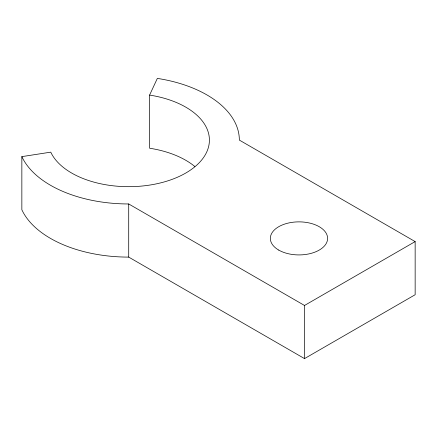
<?xml version="1.0" encoding="UTF-8"?>
<svg xmlns="http://www.w3.org/2000/svg" width="437" height="437" viewBox="0 0 437 437"><rect width="100%" height="100%" fill="white"/><g stroke="black" fill="none" stroke-linecap="round" stroke-linejoin="round"><path stroke-width="0.66" d="M149.596 95.091L157.347 78.398A110.632 63.873 0 0 1 239.345 140.091L415.15 241.595L415.15 294.729L304.518 358.602L128.713 257.103A110.632 63.873 0 0 1 21.85 209.76L21.85 156.626L50.763 152.152A80.698 46.59 0 0 0 185.774 173.036A80.698 46.59 0 0 0 149.596 95.091L149.596 148.225A80.698 46.59 0 0 1 194.826 166.513M21.85 156.626A110.632 63.873 0 0 0 128.713 203.964L304.518 305.468L415.15 241.595M304.518 305.468L304.518 358.602M128.713 203.964L128.713 257.103M278.73 250.084A28.634 16.53 0 0 0 326.636 242.672A28.634 16.53 0 0 0 291.561 222.428A28.634 16.53 0 0 0 278.73 250.084"/></g></svg>
